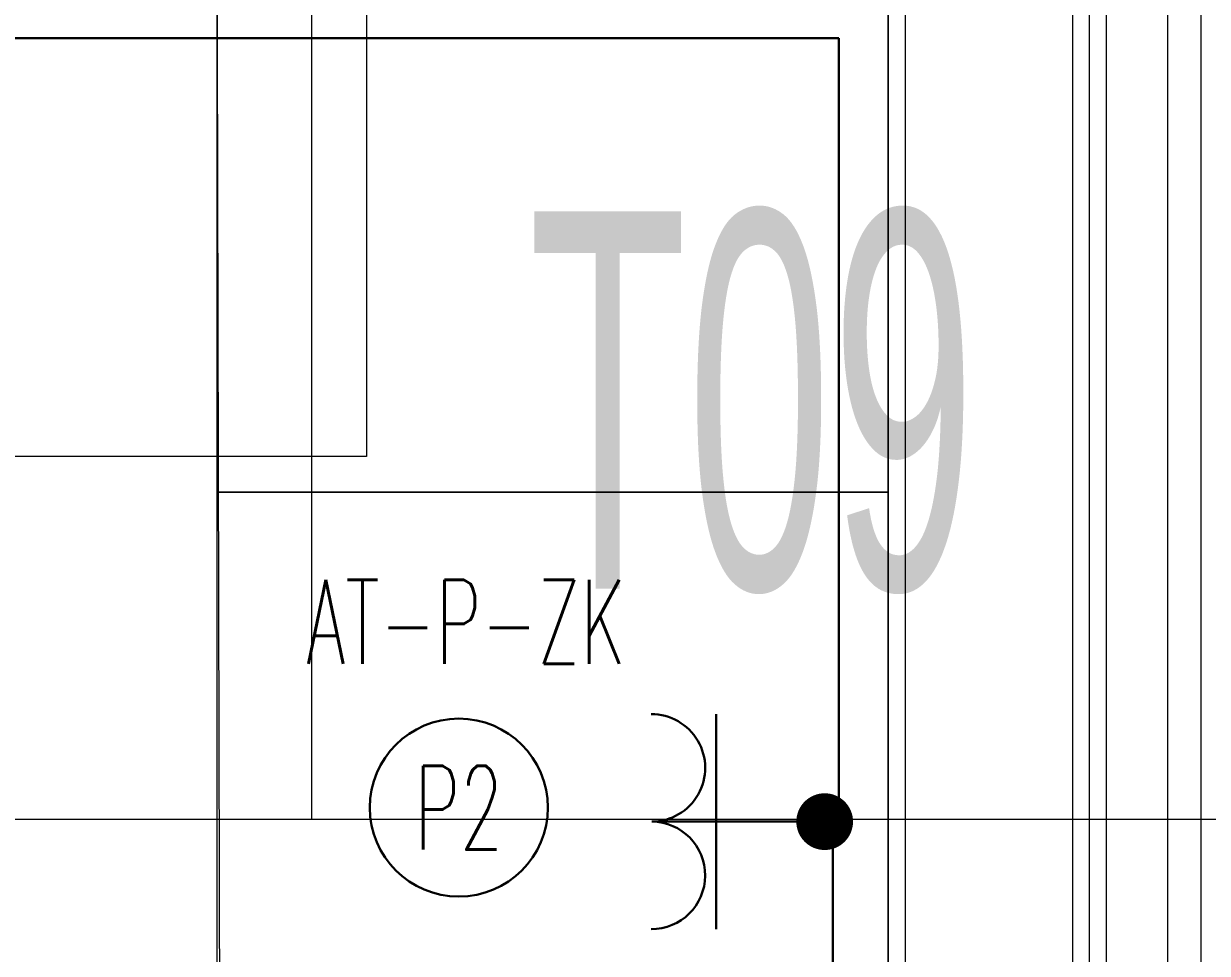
# Model space of a CAD drawing. Extents: x -9058 to 11890, y 0 to 6516.
# Drawn here: x 3800 to 3941.1, y 2638.9 to 2749.7 of the extents above; entities that cross this region are included whole.
import ezdxf
from ezdxf.enums import TextEntityAlignment as Align

# ---------------------------------------------------------------- set-up
doc = ezdxf.new("R2010")
doc.units = 0
doc.header["$MEASUREMENT"] = 0
doc.linetypes.add('HIDDEN', pattern=[0.375, 0.25, -0.125])
doc.layers.get('0').update_dxf_attribs({"color": 9, "lineweight": 9})
for name, color, linetype, lineweight in [('00', 9, 'Continuous', 9), ('05', 9, 'Continuous', 9), ('06D', 9, 'Continuous', 9), ('14', 9, 'Continuous', 9), ('21_mahal200', 9, 'Continuous', 9), ('21_mahal200 @ 20', 9, 'Continuous', 9), ('33', 9, 'BATTING', 9), ('E-KABLO', 7, 'Continuous', 30), ('E-YAZI', 7, 'Continuous', 30), ('E-ÇİFTLİ PRİZ', 7, 'Continuous', 30)]:
    doc.layers.add(name, color=color, linetype=linetype, lineweight=lineweight)
doc.styles.add('Arial', font='arial.ttf', dxfattribs={"height": 2.5})
doc.styles.add('E-YAZI', font='txttw.shx')
doc.styles.add('MuuM_TEXT-STANDART', font='ARIALN.TTF')
doc.linetypes.add('BATTING', pattern='A,0.0001,-0.1,[134,ltypeshp.shx,S=0.1,R=0,X=-0.1,Y=0],-0.2,[134,ltypeshp.shx,S=0.1,R=180,X=0.1,Y=0],-0.1', length=0.4001)

# ---------------------------------------------------------------- blocks, each defined once
blk = doc.blocks.new('0a_roomno2')
blk.add_lwpolyline([(30, -16), (0, -16), (0, 0), (30, 0)], close=True)
blk.add_lwpolyline([(18, -5), (18, -16)])
at = {"style": 'Arial'}
blk.add_attdef('ODANO', (0, 1.505), '', height=3, dxfattribs=at)
blk.add_attdef('MEKANADI', text='', height=3, dxfattribs=at).set_placement((0.525, -4.75), align=Align.BOTTOM_LEFT)
at = {"style": 'MuuM_TEXT-STANDART', "width": 0.6}
for tag, p in [('YER01', (15, -7)), ('TAVAN01', (20.625, -7)), ('DUVAR01', (26.25, -7)), ('YER02', (15, -10.375)), ('TAVAN02', (20.625, -10.375)), ('DUVAR02', (26.25, -10.375)), ('YER03', (15, -13.75)), ('TAVAN03', (20.625, -13.75)), ('DUVAR03', (26.25, -13.75))]:
    blk.add_attdef(tag, text='', height=2.25, dxfattribs=at).set_placement(p, align=Align.MIDDLE_CENTER)
at = {"style": 'MuuM_TEXT-STANDART'}
blk.add_attdef('M2', text='', height=2.25, dxfattribs=at).set_placement((1.3231, -7.8046), align=Align.MIDDLE_LEFT)
at = {"style": 'MuuM_TEXT-STANDART', "width": 0.6}
blk.add_attdef('TEMIZTAVANYUKSEKLIGI', text='', height=2.25, dxfattribs=at).set_placement((2.7, -13.1619), align=Align.MIDDLE_LEFT)
blk = doc.blocks.new('*U1256')
at = {"layer": '21_mahal200 @ 20', "xscale": 20, "yscale": 20, "zscale": 20}
blk.add_blockref('0a_roomno2', (3240.86, 3018.12), dxfattribs=at)
blk = doc.blocks.new('*U736')
blk.add_lwpolyline([(35, 20), (-45, 20), (-45, -50), (35, -50), (35, 20)])
blk = doc.blocks.new('fiting lounch')
at = {"layer": '05'}
blk.add_lwpolyline([(-2085.4, -547.65), (-2483.4, -548.61), (-2483.4, -134.61), (-2085.4, -133.65)], close=True, dxfattribs=at)
at = {"layer": '05', "rotation": 90}
for p in [(-2205.4, -582.65), (-2135.4, -582.65)]:
    blk.add_blockref('*U736', p, dxfattribs=at)
blk = doc.blocks.new('*U1269')
at = {"layer": '21_mahal200 @ 20'}
ref = blk.add_blockref('0a_roomno2', (3474.33, 2974.84), dxfattribs=dict(at, xscale=20, yscale=20, zscale=20))
ref.add_attrib('TAVAN03', 'T09', dxfattribs={"layer": '0', "height": 45, "style": 'MuuM_TEXT-STANDART', "width": 0.6}).set_placement((3886.83, 2704.84), align=Align.MIDDLE_CENTER)
blk = doc.blocks.new('100_ÇİFTLİ PRİZ')
at = {"layer": 'E-ÇİFTLİ PRİZ', "color": 4}
for p, q in [((0, 3.862), (0, 0)), ((-2.4, 2.425), (2.4, 2.425))]:
    blk.add_line(p, q, dxfattribs=at)
for centre, start, end in [((-1.2, 3.87), 179.6083, 359.6083), ((1.2, 3.87), 180.3917, 0.3917)]:
    blk.add_arc(centre, 1.2, start, end, dxfattribs=at)

msp = doc.modelspace()

# ---------------------------------------------------------------- linework, layer by layer
at = {"layer": '00'}
for points in [[(3905.06, 2775.87), (3905.06, 2775.87), (3905.06, 2395.87)], [(3905.06, 2365.87), (3905.06, 2311.12), (3925.06, 2311.12), (3925.06, 2775.87)]]:
    msp.add_lwpolyline(points, dxfattribs=at)
at = {"layer": '06D'}
for points in [[(3929.06, 2320.42), (3929.06, 2775.87)], [(3936.36, 2316.02), (3936.36, 2775.87)], [(3940.36, 2316.02), (3940.36, 2775.87)], [(3925.06, 2320.02), (3925.06, 2773.79)]]:
    msp.add_lwpolyline(points, dxfattribs=at)
at = {"layer": '14'}
msp.add_lwpolyline([(3921.06, 2777.87), (3903.06, 2777.87), (3903.06, 2309.12), (3925.06, 2309.12)], dxfattribs=at)
at = {"layer": '33', "ltscale": 0.2, "flags": 128}
msp.add_lwpolyline([(3927.06, 2320.42), (3927.06, 2775.87)], dxfattribs=at)
at = {"layer": 'E-KABLO', "color": 4, "linetype": 'Continuous', "const_width": 3.38}
msp.add_lwpolyline([(3897.17, 2654.59, 1), (3893.79, 2654.59, 1)], format="xyb", close=True, dxfattribs=at)
at = {"layer": 'E-KABLO', "color": 7, "linetype": 'Continuous'}
msp.add_circle((3851.88, 2656.26), 10.61, dxfattribs=at)
at = {"layer": 'E-YAZI', "color": 6}
for p, q in [((3897.17, 2747.98), (3404.4, 2747.98)), ((3897.17, 2654.59), (3897.17, 2747.98)), ((3896.44, 2424.15), (3896.44, 2655.98))]:
    msp.add_line(p, q, dxfattribs=at)

# ---------------------------------------------------------------- block references
at = {"layer": '05', "rotation": 90}
msp.add_blockref('fiting lounch', (3275.4, 4849.27), dxfattribs=at)
at = {"layer": '21_mahal200', "color": 6, "linetype": 'HIDDEN'}
for name in ['*U1256', '*U1269']:
    msp.add_blockref(name, (0, 0), dxfattribs=at)
at = {"layer": 'E-ÇİFTLİ PRİZ', "xscale": 5.333333333333333, "yscale": 5.333333333333333, "zscale": 5.333333333333333, "rotation": 89.99999999999999}
msp.add_blockref('100_ÇİFTLİ PRİZ', (3895.48, 2654.59), dxfattribs=at)

# ---------------------------------------------------------------- texts
at = {"layer": 'E-KABLO', "color": 3, "linetype": 'Continuous', "style": 'E-YAZI', "width": 0.6}
msp.add_text('P2', height=10, dxfattribs=at).set_placement((3851.88, 2656.26), align=Align.MIDDLE_CENTER)
at = {"layer": 'E-YAZI', "color": 3, "style": 'E-YAZI', "width": 0.6}
msp.add_text('AT-P-ZK', height=10, dxfattribs=at).set_placement((3833.72, 2673.39))

doc.saveas('drawing.dxf')
